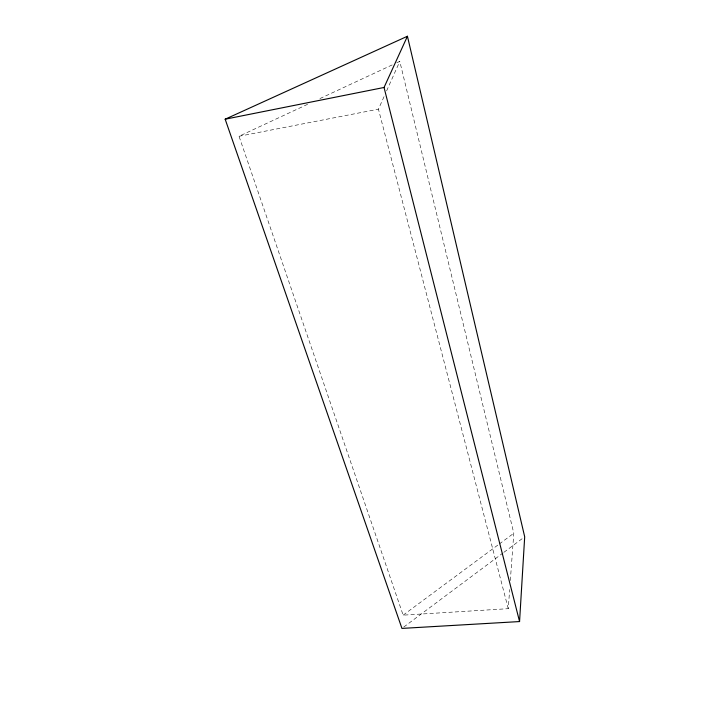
<?xml version="1.0" encoding="UTF-8"?>
<svg xmlns="http://www.w3.org/2000/svg" width="725" height="725" viewBox="0 0 725 725"><rect width="100%" height="100%" fill="white"/><g stroke="black" fill="none" stroke-linecap="round" stroke-linejoin="round"><path stroke-width="0.54" stroke-dasharray="3.62 2.72" d="M307.636 104.309L239.032 136.264L403.145 615.153L508.261 608.683L509.666 589.543M510.327 580.535L513.798 533.256L399.801 61.38L396.729 62.812M508.261 608.683L378.432 109.167L384.341 95.954M386.615 90.87L399.801 61.38M403.752 627.053L503.032 552.967M503.938 552.287L522.888 538.149M403.145 615.153L498.383 544.665M499.289 543.995L513.798 533.256M319.924 98.582L392.633 64.715M239.032 136.264L378.432 109.167"/><path stroke-width="1.09" d="M519.562 621.561L524.692 536.799L407.432 36.25L225.167 119.199L401.949 628.403L519.562 621.561L384.042 87.471L407.432 36.25M225.167 119.199L384.042 87.471"/></g></svg>
